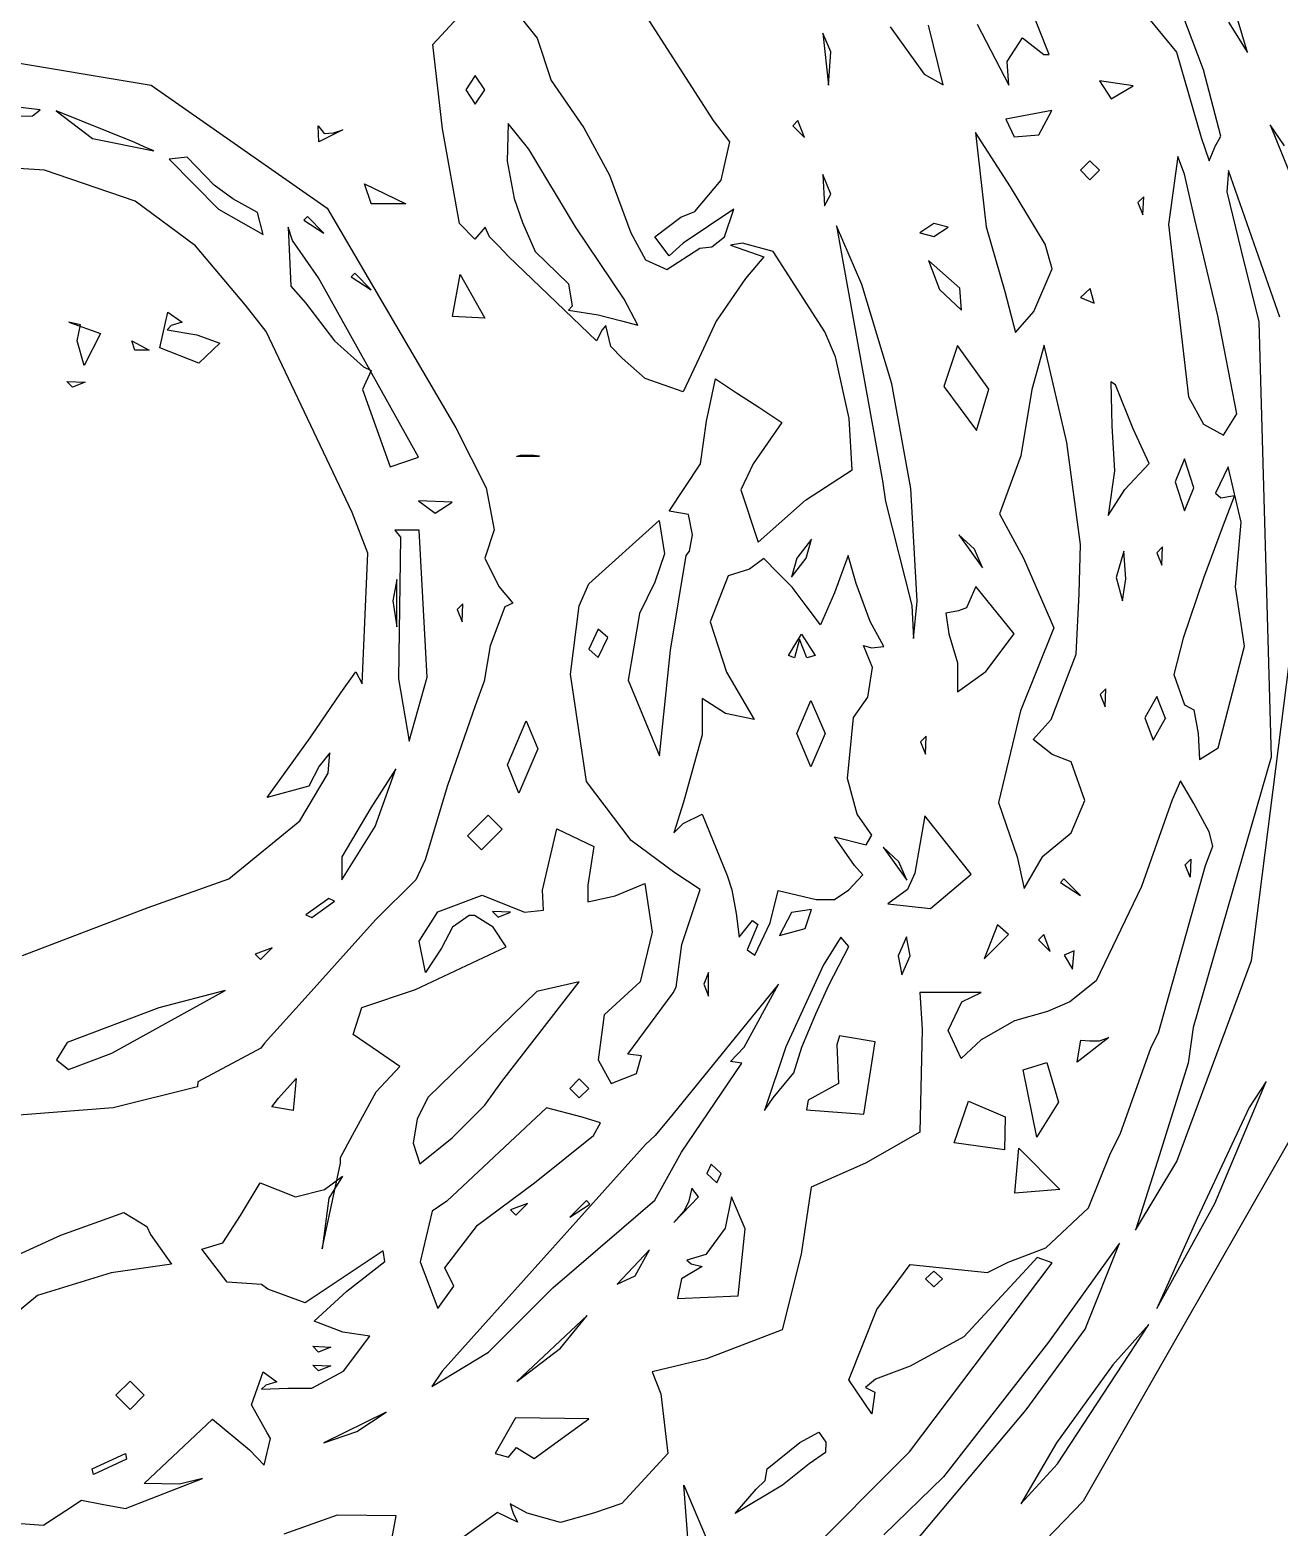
# Model space of a CAD drawing. Extents: x 0.2 to 67.3, y 0 to 43.3.
# Drawn here: x 25.35 to 29.69, y 16.26 to 21.46 of the extents above; entities that cross this region are included whole.
import ezdxf

# ---------------------------------------------------------------- set-up
doc = ezdxf.new("R2010")
doc.units = 0

msp = doc.modelspace()

# ---------------------------------------------------------------- linework, layer by layer
at = {"layer": 'Image'}
for p, q in [((28.888934, 21.371014), (28.784093, 21.633428)), ((29.154941, 21.593132), (29.330774, 21.378291)), ((29.424254, 21.317172), (29.325843, 21.579453)), ((26.751159, 21.40496), (26.838778, 21.499522)), ((29.576333, 21.377791), (29.537162, 21.508942)), ((27.061848, 21.49058), (27.112085, 21.427344)), ((27.724308, 21.141912), (27.500569, 21.48878)), ((28.131335, 21.379799), (28.103091, 21.444754)), ((28.103091, 21.444754), (28.123702, 21.264388)), ((28.337608, 21.466529), (28.455184, 21.301879)), ((28.521023, 21.265472), (28.469651, 21.472217)), ((28.639117, 21.475948), (28.748655, 21.26362)), ((29.510323, 21.482086), (29.576333, 21.377791)), ((26.784444, 21.112914), (26.751159, 21.40496)), ((27.112085, 21.427344), (27.161085, 21.280739)), ((28.742969, 21.346408), (28.796724, 21.428429)), ((28.796724, 21.428429), (28.869963, 21.371014)), ((25.110918, 21.374666), (25.773654, 21.264616)), ((28.123702, 21.264388), (28.131322, 21.379799)), ((28.131322, 21.379799), (28.131335, 21.379799)), ((28.742966, 21.345641), (28.742969, 21.346408)), ((28.748655, 21.26362), (28.742966, 21.345641)), ((28.869963, 21.371014), (28.888934, 21.371014)), ((29.330774, 21.378291), (29.41561, 21.083042)), ((26.897881, 21.297196), (26.865075, 21.247983)), ((26.930686, 21.247983), (26.897881, 21.297196)), ((28.455184, 21.301879), (28.521023, 21.265472)), ((29.483875, 21.087408), (29.424254, 21.317172)), ((25.773654, 21.264616), (26.384488, 20.837562)), ((26.865075, 21.247983), (26.897881, 21.198771)), ((26.897881, 21.198771), (26.930686, 21.247983)), ((26.930686, 21.247983), (26.930686, 21.247983)), ((27.161085, 21.280739), (27.274673, 21.115718)), ((29.179568, 21.261477), (29.062985, 21.279469)), ((29.062985, 21.279469), (29.103992, 21.216604)), ((29.103992, 21.216604), (29.179568, 21.261583)), ((29.179568, 21.261583), (29.179568, 21.261477)), ((25.38836, 21.178266), (25.019809, 21.222292)), ((24.994695, 21.152072), (25.361388, 21.157893)), ((25.361388, 21.157893), (25.38836, 21.178266)), ((25.716906, 21.064733), (25.443753, 21.175302)), ((25.443753, 21.175302), (25.570258, 21.079127)), ((27.011543, 21.131514), (27.00813, 21.001101)), ((27.083891, 21.042111), (27.011543, 21.131514)), ((27.781284, 21.067617), (27.724308, 21.141912)), ((28.017308, 21.141912), (27.998946, 21.123656)), ((28.03971, 21.083201), (28.0173, 21.142018)), ((28.0173, 21.142018), (28.017308, 21.141912)), ((28.897919, 21.176387), (28.738466, 21.146304)), ((28.738466, 21.146304), (28.76739, 21.084392)), ((28.853033, 21.0918), (28.897919, 21.176387)), ((28.897919, 21.176387), (28.897919, 21.176387)), ((26.35558, 21.067855), (26.353199, 21.123074)), ((26.353199, 21.123074), (26.373387, 21.096298)), ((26.43799, 21.108998), (26.355461, 21.067697)), ((26.373387, 21.096298), (26.405687, 21.098944)), ((26.405687, 21.098944), (26.43799, 21.108998)), ((26.84343, 20.784857), (26.784444, 21.112914)), ((27.274673, 21.115718), (27.363229, 20.952471)), ((27.998946, 21.123656), (28.03971, 21.083201)), ((28.754084, 20.911725), (28.633127, 21.100346)), ((28.633127, 21.100346), (28.670518, 20.77229)), ((28.76739, 21.084392), (28.853033, 21.0918)), ((29.41561, 21.083042), (29.443775, 21.002133)), ((29.466439, 21.056531), (29.483875, 21.087408)), ((29.70512, 21.054018), (29.65578, 21.126513)), ((29.65578, 21.126513), (29.740942, 20.914477)), ((25.570258, 21.079127), (25.782517, 21.036238)), ((25.749712, 21.05071), (25.716906, 21.064733)), ((25.782517, 21.036158), (25.749712, 21.05071)), ((25.782517, 21.036238), (25.782517, 21.036158)), ((26.355461, 21.067697), (26.35558, 21.067855)), ((27.245112, 20.77229), (27.083891, 21.042111)), ((27.751254, 20.935193), (27.781284, 21.067617)), ((29.443775, 21.002133), (29.46645, 21.056716)), ((29.46645, 21.056716), (29.466439, 21.056531)), ((25.403573, 20.96943), (24.889081, 21.002186)), ((25.898045, 21.014357), (25.836221, 21.007811)), ((25.836221, 21.007811), (26.007127, 20.834202)), ((25.991964, 20.91744), (25.898045, 21.014357)), ((27.00813, 21.001101), (27.033318, 20.870714)), ((29.030182, 21.001948), (28.997379, 20.969139)), ((29.062985, 20.969139), (29.030182, 21.001948)), ((29.335472, 21.016212), (29.302948, 20.780941)), ((29.35822, 20.955593), (29.335472, 21.016212)), ((25.717909, 20.861825), (25.403573, 20.96943)), ((27.363229, 20.952471), (27.437445, 20.752023)), ((27.659166, 20.826132), (27.751254, 20.935193)), ((28.131568, 20.886193), (28.104128, 20.954799)), ((28.104128, 20.954799), (28.109129, 20.846135)), ((28.997379, 20.969139), (29.030182, 20.936358)), ((29.030182, 20.936358), (29.062985, 20.969139)), ((29.062985, 20.969139), (29.062985, 20.969139)), ((29.394237, 20.798642), (29.35822, 20.955593)), ((29.51041, 20.967949), (29.504854, 20.894157)), ((29.688575, 20.4595), (29.51041, 20.967949)), ((26.056308, 20.870212), (25.991964, 20.91744)), ((26.536365, 20.853781), (26.513479, 20.922388)), ((26.513479, 20.922388), (26.657311, 20.852511)), ((28.109129, 20.846135), (28.131565, 20.886193)), ((28.131565, 20.886193), (28.131568, 20.886193)), ((28.874358, 20.71215), (28.754084, 20.911725)), ((29.216615, 20.876932), (29.196798, 20.857088)), ((29.214022, 20.814041), (29.216668, 20.876906)), ((29.216668, 20.876906), (29.216615, 20.876932)), ((29.504854, 20.894157), (29.554768, 20.689131)), ((25.927048, 20.706488), (25.717909, 20.861825)), ((26.007127, 20.834202), (26.161682, 20.746718)), ((26.142453, 20.822111), (26.056308, 20.870212)), ((26.142453, 20.822031), (26.142453, 20.822111)), ((26.161682, 20.746718), (26.142453, 20.822031)), ((26.384488, 20.837562), (26.830968, 20.075457)), ((26.536368, 20.852511), (26.536365, 20.853781)), ((26.657311, 20.852511), (26.536368, 20.852511)), ((27.033318, 20.870714), (27.061917, 20.787662)), ((27.611326, 20.806553), (27.659166, 20.826132)), ((27.794399, 20.83407), (27.619528, 20.71641)), ((27.762128, 20.738344), (27.794399, 20.83407)), ((29.196798, 20.857088), (29.214022, 20.814041)), ((26.263645, 20.724982), (26.248167, 20.771787)), ((26.248167, 20.771787), (26.257825, 20.566762)), ((26.315594, 20.808776), (26.303211, 20.79634)), ((26.303211, 20.79634), (26.373003, 20.751335)), ((26.373, 20.751388), (26.315594, 20.808776)), ((26.896513, 20.730247), (26.84343, 20.784857)), ((26.93257, 20.771258), (26.896513, 20.730247)), ((26.947043, 20.738449), (26.93257, 20.771258)), ((27.061917, 20.787662), (27.106134, 20.68765)), ((27.414731, 20.522206), (27.245112, 20.77229)), ((27.521114, 20.738344), (27.611326, 20.806553)), ((28.238367, 20.573006), (28.151441, 20.776364)), ((28.151441, 20.776364), (28.173904, 20.647115)), ((28.488906, 20.784222), (28.439699, 20.752446)), ((28.538113, 20.771258), (28.488906, 20.784222)), ((28.488906, 20.739481), (28.538113, 20.771258)), ((28.538113, 20.771258), (28.538113, 20.771258)), ((28.670518, 20.77229), (28.735399, 20.548135)), ((29.302948, 20.780941), (29.372454, 20.183751)), ((29.473356, 20.464553), (29.394237, 20.798642)), ((26.353601, 20.595866), (26.263645, 20.724982)), ((26.373003, 20.751335), (26.373, 20.751388)), ((26.979849, 20.705641), (26.947043, 20.738449)), ((27.437445, 20.752023), (27.488308, 20.65881)), ((27.570321, 20.672753), (27.521114, 20.738344)), ((27.619528, 20.71641), (27.570321, 20.672753)), ((27.718424, 20.703604), (27.762128, 20.738344)), ((28.439699, 20.752446), (28.488906, 20.739481)), ((26.100684, 20.501462), (25.927048, 20.706488)), ((27.011855, 20.671563), (26.979849, 20.705641)), ((27.318015, 20.377611), (27.011855, 20.671563)), ((27.106134, 20.68765), (27.221259, 20.574778)), ((27.562119, 20.624732), (27.676935, 20.698841)), ((27.676935, 20.698841), (27.718424, 20.703604)), ((27.824575, 20.715722), (27.783567, 20.709636)), ((27.783567, 20.709636), (27.898386, 20.669314)), ((27.931189, 20.687094), (27.824575, 20.715722)), ((27.898386, 20.669314), (27.835055, 20.593432)), ((28.110502, 20.408673), (27.931189, 20.687094)), ((28.898964, 20.626954), (28.874358, 20.71215)), ((29.554768, 20.689131), (29.61618, 20.443095)), ((27.488308, 20.65881), (27.562119, 20.624732)), ((28.173904, 20.647115), (28.310593, 19.892234)), ((28.578853, 20.559565), (28.470036, 20.655952)), ((28.470036, 20.655952), (28.508559, 20.555596)), ((28.835345, 20.47937), (28.898962, 20.626954)), ((28.898962, 20.626954), (28.898964, 20.626954)), ((26.257825, 20.566762), (26.308799, 20.509347)), ((26.701047, 19.973831), (26.353601, 20.595866)), ((26.479615, 20.611952), (26.467232, 20.599517)), ((26.467232, 20.599517), (26.537027, 20.554485)), ((26.537024, 20.554538), (26.479615, 20.611952)), ((26.819374, 20.462013), (26.845171, 20.606952)), ((26.845171, 20.606952), (26.930692, 20.456642)), ((27.221259, 20.574778), (27.234462, 20.497467)), ((27.835055, 20.593432), (27.733958, 20.445926)), ((28.342763, 20.228572), (28.238367, 20.573006)), ((26.308799, 20.509347), (26.409851, 20.377955)), ((26.537027, 20.554485), (26.537024, 20.554538)), ((27.414765, 20.522338), (27.414731, 20.522206)), ((27.461416, 20.431586), (27.414765, 20.522338)), ((28.508559, 20.555596), (28.58498, 20.483573)), ((28.58498, 20.483573), (28.578853, 20.559565)), ((28.578853, 20.559565), (28.578853, 20.559565)), ((28.735399, 20.548135), (28.771734, 20.406001)), ((29.030708, 20.558745), (28.997368, 20.528185)), ((28.997368, 20.528185), (29.04517, 20.507548)), ((29.045181, 20.507601), (29.030708, 20.558745)), ((25.803194, 20.353719), (25.831724, 20.47675)), ((25.831724, 20.47675), (25.880931, 20.441984)), ((26.172068, 20.40989), (26.100684, 20.501462)), ((26.819384, 20.461934), (26.819374, 20.462013)), ((26.930692, 20.456642), (26.819384, 20.461934)), ((27.234462, 20.497467), (27.221392, 20.484238)), ((27.221392, 20.484238), (27.324304, 20.467569)), ((27.324304, 20.467569), (27.404952, 20.446667)), ((28.771734, 20.406001), (28.835345, 20.47937)), ((29.04517, 20.507548), (29.045181, 20.507601)), ((29.539578, 20.123955), (29.473356, 20.464553)), ((25.528277, 20.432486), (25.487272, 20.442011)), ((25.487272, 20.442011), (25.597812, 20.402958)), ((25.516503, 20.377003), (25.528277, 20.432486)), ((25.843059, 20.430607), (25.828666, 20.416055)), ((25.828666, 20.416055), (25.932147, 20.398063)), ((25.880931, 20.441984), (25.843059, 20.430607)), ((26.47123, 19.781929), (26.172068, 20.40989)), ((27.337568, 20.415473), (27.318015, 20.377611)), ((27.350611, 20.430819), (27.337568, 20.415473)), ((27.367624, 20.357662), (27.350611, 20.430819)), ((27.404952, 20.446667), (27.461416, 20.431586)), ((27.733958, 20.445926), (27.674271, 20.31808)), ((28.147967, 20.321467), (28.110502, 20.408673)), ((29.61618, 20.443095), (29.659225, 18.934073)), ((25.541104, 20.291595), (25.516497, 20.377082)), ((25.516497, 20.377082), (25.516503, 20.377003)), ((25.597812, 20.402958), (25.541104, 20.291595)), ((25.716906, 20.345517), (25.706772, 20.377823)), ((25.706772, 20.377823), (25.766116, 20.345517)), ((25.803192, 20.353613), (25.803194, 20.353719)), ((25.938338, 20.300485), (25.803192, 20.353613)), ((25.932147, 20.398063), (26.012149, 20.369197)), ((26.012149, 20.369197), (25.938338, 20.300485)), ((26.409851, 20.377955), (26.509862, 20.287732)), ((27.407883, 20.31771), (27.367624, 20.357662)), ((28.570922, 20.361488), (28.523341, 20.219232)), ((28.679659, 20.210236), (28.570922, 20.361488)), ((28.871681, 20.362768), (28.828093, 20.209098)), ((28.949444, 20.02479), (28.871681, 20.362768)), ((25.716909, 20.345517), (25.716906, 20.345517)), ((25.766116, 20.345517), (25.716909, 20.345517)), ((27.487586, 20.246537), (27.407883, 20.31771)), ((27.674271, 20.31808), (27.619547, 20.200367)), ((28.194888, 20.107842), (28.147967, 20.321467)), ((26.536519, 20.274239), (26.506314, 20.208622)), ((26.509862, 20.287732), (26.536519, 20.274239)), ((25.481123, 20.236668), (25.544001, 20.234022)), ((25.481128, 20.236668), (25.481123, 20.236668)), ((25.500945, 20.216824), (25.481128, 20.236668)), ((25.544001, 20.234022), (25.500945, 20.216824)), ((26.506314, 20.208622), (26.60217, 19.939964)), ((27.619547, 20.200367), (27.487586, 20.246537)), ((27.699856, 20.098661), (27.73168, 20.246272)), ((27.73168, 20.246272), (27.804525, 20.197086)), ((27.804525, 20.197086), (27.881995, 20.147874)), ((28.409105, 19.865881), (28.342763, 20.228572)), ((28.523341, 20.219232), (28.63667, 20.066594)), ((28.63667, 20.066594), (28.679659, 20.21013)), ((28.679659, 20.21013), (28.679659, 20.210236)), ((28.828093, 20.209098), (28.790991, 19.97825)), ((29.118703, 20.224709), (29.102934, 20.235027)), ((29.102934, 20.235027), (29.106479, 20.082972)), ((29.180428, 20.072018), (29.118703, 20.224709)), ((27.881995, 20.147874), (27.961063, 20.094507)), ((29.372454, 20.183751), (29.423828, 20.088581)), ((27.678663, 19.95105), (27.699856, 20.098661)), ((27.961063, 20.094507), (27.861577, 19.95105)), ((28.205471, 19.930598), (28.194888, 20.107842)), ((29.493265, 20.050137), (29.539578, 20.123955)), ((29.539578, 20.123955), (29.539578, 20.123955)), ((26.830968, 20.075457), (26.935782, 19.86821)), ((29.106479, 20.082972), (29.114946, 19.927159)), ((29.235781, 19.951738), (29.180428, 20.072018)), ((29.423828, 20.088581), (29.493265, 20.050137)), ((28.997207, 19.671571), (28.949444, 20.02479)), ((26.60217, 19.939964), (26.701044, 19.973805)), ((26.701044, 19.973805), (26.701047, 19.973831)), ((27.053868, 19.97989), (27.042333, 19.976715)), ((27.042333, 19.976715), (27.042335, 19.977244)), ((27.042335, 19.977244), (27.120983, 19.977244)), ((27.10053, 19.97989), (27.053868, 19.97989)), ((27.120983, 19.977244), (27.10053, 19.97989)), ((27.570287, 19.787115), (27.678663, 19.95105)), ((27.861577, 19.95105), (27.818693, 19.860828)), ((28.790991, 19.97825), (28.716861, 19.777706)), ((29.151633, 19.861542), (29.235797, 19.951765)), ((29.235797, 19.951765), (29.235781, 19.951738)), ((29.35822, 19.968143), (29.325414, 19.888053)), ((29.391025, 19.867786), (29.35822, 19.968143)), ((29.509958, 19.940996), (29.465402, 19.849398)), ((29.554331, 19.748486), (29.509958, 19.940996)), ((28.043734, 19.824712), (28.205471, 19.930598)), ((28.310593, 19.892234), (28.320567, 19.820452)), ((29.114946, 19.927159), (29.093859, 19.771346)), ((29.325414, 19.888053), (29.35822, 19.787697)), ((26.935782, 19.86821), (26.963489, 19.722213)), ((27.818693, 19.860828), (27.87969, 19.679112)), ((28.431153, 19.474166), (28.409086, 19.865881)), ((28.409086, 19.865881), (28.409105, 19.865881)), ((29.093859, 19.771346), (29.151633, 19.861542)), ((29.35822, 19.787697), (29.391025, 19.867786)), ((29.391025, 19.867786), (29.391025, 19.867786)), ((29.465402, 19.849398), (29.484267, 19.833258)), ((29.484267, 19.833258), (29.532228, 19.840666)), ((29.532228, 19.840666), (29.488754, 19.729171)), ((26.524552, 19.640933), (26.47123, 19.781929)), ((26.817212, 19.818283), (26.701047, 19.822781)), ((26.701047, 19.822781), (26.758456, 19.779627)), ((26.758456, 19.779627), (26.817212, 19.818203)), ((26.817212, 19.818203), (26.817212, 19.818283)), ((27.637007, 19.775473), (27.570287, 19.787115)), ((27.87969, 19.679112), (28.043734, 19.824712)), ((28.320567, 19.820452), (28.412023, 19.459614)), ((27.291514, 19.534623), (27.536222, 19.754015)), ((27.536222, 19.754015), (27.553949, 19.639213)), ((27.651823, 19.704591), (27.637007, 19.775473)), ((28.716861, 19.777706), (28.799378, 19.623338)), ((29.534911, 19.523934), (29.554331, 19.748486)), ((26.703039, 19.721154), (26.618587, 19.721154)), ((26.618587, 19.721154), (26.638034, 19.696548)), ((26.638034, 19.696548), (26.631552, 19.2058)), ((26.731199, 19.211594), (26.703039, 19.721154)), ((26.963489, 19.722213), (26.930686, 19.623788)), ((27.640499, 19.648394), (27.651823, 19.704591)), ((28.064739, 19.689246), (28.013225, 19.623629)), ((28.046033, 19.623629), (28.064739, 19.689246)), ((28.629836, 19.654956), (28.575676, 19.704935)), ((28.575676, 19.704935), (28.657215, 19.590821)), ((29.488754, 19.729171), (29.423828, 19.55407)), ((26.505925, 19.18794), (26.524552, 19.640933)), ((27.553949, 19.639213), (27.521146, 19.540497)), ((27.575248, 19.304568), (27.629545, 19.633048)), ((27.629545, 19.633048), (27.640499, 19.648394)), ((28.191276, 19.633022), (28.144445, 19.503746)), ((28.219484, 19.536237), (28.191276, 19.633022)), ((28.657215, 19.590821), (28.629836, 19.654956)), ((28.629836, 19.654956), (28.629836, 19.654956)), ((28.993053, 19.501709), (28.997207, 19.671571)), ((29.147641, 19.648315), (29.121016, 19.556584)), ((29.155173, 19.552641), (29.147633, 19.648315)), ((29.147633, 19.648315), (29.147641, 19.648315)), ((29.282216, 19.662629), (29.262398, 19.642785)), ((29.262398, 19.642785), (29.279623, 19.599737)), ((29.279623, 19.599737), (29.282268, 19.662602)), ((29.282268, 19.662602), (29.282216, 19.662629)), ((26.930686, 19.623788), (26.979894, 19.525389)), ((27.849205, 19.58545), (27.775394, 19.56296)), ((27.898412, 19.622068), (27.849205, 19.58545)), ((27.947619, 19.572856), (27.898412, 19.622068)), ((28.013225, 19.623629), (27.994519, 19.558012)), ((27.994519, 19.558012), (28.046033, 19.623629)), ((28.046033, 19.623629), (28.046033, 19.623629)), ((28.799378, 19.623338), (28.905074, 19.382356)), ((26.626173, 19.54944), (26.612017, 19.476098)), ((26.625723, 19.385425), (26.626252, 19.54944)), ((26.626252, 19.54944), (26.626173, 19.54944)), ((26.979894, 19.525389), (27.028595, 19.467975)), ((27.258711, 19.458794), (27.291514, 19.534623)), ((27.521146, 19.540497), (27.467671, 19.432124)), ((27.775394, 19.56296), (27.71282, 19.402755)), ((27.996826, 19.52367), (27.947619, 19.572856)), ((28.046031, 19.458053), (27.996826, 19.52367)), ((28.267257, 19.404131), (28.219484, 19.536237)), ((28.634175, 19.525522), (28.601409, 19.451703)), ((28.767737, 19.361374), (28.634175, 19.525522)), ((29.121016, 19.556584), (29.143638, 19.476018)), ((29.143638, 19.476018), (29.155173, 19.552641)), ((29.423828, 19.55407), (29.354, 19.34579)), ((29.566349, 19.318882), (29.534911, 19.523934)), ((29.590928, 18.228774), (29.758999, 19.557351)), ((26.612017, 19.476098), (26.625723, 19.385425)), ((28.144445, 19.503746), (28.095238, 19.392436)), ((28.417897, 19.344785), (28.431153, 19.474166)), ((28.982099, 19.290651), (28.993053, 19.501709)), ((26.854677, 19.465752), (26.83486, 19.445909)), ((26.83486, 19.445909), (26.852084, 19.402861)), ((26.852084, 19.402861), (26.85473, 19.465726)), ((26.85473, 19.465726), (26.854677, 19.465752)), ((26.999893, 19.45501), (26.949035, 19.320285)), ((27.028595, 19.467975), (26.999893, 19.45501)), ((27.227691, 19.22096), (27.258711, 19.458794)), ((27.467671, 19.432124), (27.428793, 19.200376)), ((28.095238, 19.392436), (28.046031, 19.458053)), ((28.412023, 19.459614), (28.417897, 19.344785)), ((28.574115, 19.441649), (28.530284, 19.433447)), ((28.530284, 19.433447), (28.541185, 19.361374)), ((28.601409, 19.451703), (28.574115, 19.441649)), ((27.324333, 19.377593), (27.291527, 19.308114)), ((27.357139, 19.348674), (27.324333, 19.377593)), ((27.71282, 19.402755), (27.769076, 19.228395)), ((28.315548, 19.317559), (28.267257, 19.404131)), ((28.905074, 19.382356), (28.789324, 19.093907)), ((26.949035, 19.320285), (26.929112, 19.19728)), ((27.324333, 19.279195), (27.357139, 19.348674)), ((27.357139, 19.348674), (27.357139, 19.348674)), ((27.984232, 19.285995), (28.029635, 19.359787)), ((28.022065, 19.343383), (28.005052, 19.277793)), ((28.048153, 19.277793), (28.022065, 19.343383)), ((28.029635, 19.359787), (28.076535, 19.285995)), ((28.275662, 19.244984), (28.245164, 19.320734)), ((28.245164, 19.320734), (28.272458, 19.312268)), ((28.272458, 19.312268), (28.315548, 19.317559)), ((28.541185, 19.361374), (28.570919, 19.260727)), ((28.669333, 19.230168), (28.767747, 19.361268)), ((28.767747, 19.361268), (28.767737, 19.361374)), ((29.354, 19.34579), (29.321194, 19.219981)), ((29.475147, 18.966246), (29.566349, 19.318882)), ((27.291527, 19.308114), (27.324333, 19.279195)), ((27.536976, 18.938809), (27.575248, 19.304568)), ((28.005052, 19.277793), (27.98423, 19.285995)), ((27.98423, 19.285995), (27.984232, 19.285995)), ((28.076535, 19.285995), (28.048153, 19.277793)), ((28.8954, 19.064565), (28.982099, 19.290651)), ((26.431579, 19.156296), (26.483171, 19.230115)), ((26.483171, 19.230115), (26.505925, 19.18794)), ((26.66886, 18.988762), (26.731212, 19.211329)), ((26.731212, 19.211329), (26.731199, 19.211594)), ((27.283813, 18.849049), (27.227691, 19.22096)), ((27.769076, 19.228395), (27.865413, 19.064062)), ((28.259258, 19.142035), (28.275662, 19.244984)), ((28.570919, 19.260727), (28.570919, 19.16008)), ((28.570919, 19.16008), (28.669333, 19.230168)), ((29.321194, 19.219981), (29.358722, 19.115709)), ((26.631552, 19.2058), (26.66886, 18.988762)), ((26.929112, 19.19728), (26.897876, 19.111132)), ((27.428793, 19.200376), (27.536976, 18.938809)), ((29.08539, 19.170822), (29.065572, 19.150978)), ((29.082797, 19.10793), (29.085443, 19.170822)), ((29.085443, 19.170822), (29.08539, 19.170822)), ((26.324793, 19.000483), (26.431579, 19.156296)), ((26.897876, 19.111132), (26.801657, 18.835621)), ((27.685179, 19.137564), (27.684933, 19.010775)), ((27.76548, 19.084964), (27.685179, 19.137564)), ((28.013233, 19.015353), (28.06244, 19.130155)), ((28.06244, 19.130155), (28.111647, 19.015353)), ((28.209689, 19.071735), (28.259258, 19.142035)), ((29.065572, 19.150978), (29.082797, 19.10793)), ((29.262082, 19.144439), (29.220454, 19.070465)), ((29.292611, 19.067819), (29.262082, 19.144439)), ((29.358722, 19.115709), (29.390597, 19.097717)), ((27.009167, 18.906503), (27.074866, 19.059803)), ((27.074866, 19.059803), (27.115138, 18.96233)), ((27.865413, 19.064062), (27.76548, 19.084964)), ((28.188998, 18.859513), (28.209689, 19.071735)), ((28.789324, 19.093907), (28.712788, 18.776725)), ((28.833348, 18.995139), (28.8954, 19.064565)), ((29.220454, 19.070465), (29.249585, 18.992307)), ((29.249585, 18.992307), (29.292611, 19.068984)), ((29.292611, 19.068984), (29.292611, 19.067819)), ((29.390597, 19.097717), (29.406207, 19.015723)), ((27.684933, 19.010775), (27.619809, 18.777387)), ((28.06244, 18.900524), (28.013233, 19.015353)), ((28.013233, 19.015353), (28.013233, 19.015353)), ((28.111647, 19.015353), (28.06244, 18.900524)), ((28.462098, 19.00678), (28.442281, 18.986936)), ((28.459505, 18.943889), (28.462151, 19.006754)), ((28.462151, 19.006754), (28.462098, 19.00678)), ((29.406207, 19.015723), (29.409858, 18.9255)), ((26.176169, 18.793288), (26.324793, 19.000483)), ((27.115138, 18.96233), (27.049442, 18.809031)), ((28.442281, 18.986936), (28.459505, 18.943889)), ((28.898959, 18.942857), (28.833348, 18.995139)), ((29.409858, 18.9255), (29.475142, 18.966511)), ((29.475142, 18.966511), (29.475147, 18.966246)), ((26.356422, 18.902349), (26.320121, 18.833399)), ((26.393725, 18.948387), (26.356422, 18.902349)), ((26.387375, 18.878008), (26.393725, 18.948387)), ((27.049442, 18.809031), (27.009167, 18.906503)), ((27.009167, 18.906503), (27.009167, 18.906503)), ((28.964565, 18.917722), (28.898959, 18.942857)), ((29.012095, 18.78371), (28.964565, 18.917722)), ((29.659225, 18.934073), (29.387795, 17.996523)), ((26.289223, 18.712828), (26.387375, 18.878008)), ((26.622368, 18.893327), (26.535077, 18.757675)), ((26.551055, 18.692879), (26.622368, 18.893327)), ((27.439046, 18.644301), (27.283813, 18.849049)), ((28.222164, 18.736509), (28.188998, 18.859513)), ((29.343932, 18.851893), (29.315318, 18.785536)), ((29.391068, 18.772598), (29.343932, 18.851893)), ((26.320121, 18.833399), (26.176169, 18.793288)), ((26.801657, 18.835621), (26.723473, 18.577336)), ((26.535077, 18.757675), (26.434799, 18.58813)), ((27.619809, 18.777387), (27.587125, 18.67076)), ((28.712788, 18.776725), (28.777471, 18.588104)), ((28.965063, 18.670733), (29.012095, 18.78371)), ((29.315318, 18.785536), (29.209045, 18.484811)), ((29.444288, 18.675205), (29.391068, 18.772598)), ((26.042663, 18.512116), (26.289223, 18.712828)), ((26.434799, 18.508465), (26.551084, 18.692879)), ((26.551084, 18.692879), (26.551055, 18.692879)), ((26.870671, 18.6606), (26.942238, 18.732169)), ((26.942238, 18.732169), (26.990691, 18.683724)), ((27.587125, 18.67076), (27.619449, 18.703568)), ((27.619449, 18.703568), (27.684433, 18.736376)), ((27.684433, 18.736376), (27.771637, 18.523228)), ((28.273072, 18.66269), (28.222164, 18.736509)), ((28.457905, 18.729841), (28.422366, 18.531589)), ((28.618305, 18.527832), (28.457905, 18.729841)), ((26.919122, 18.612155), (26.870671, 18.6606)), ((26.870671, 18.6606), (26.870671, 18.6606)), ((26.990691, 18.683724), (26.919122, 18.612155)), ((27.130976, 18.472614), (27.180572, 18.684968)), ((27.180572, 18.684968), (27.309223, 18.62412)), ((27.590514, 18.532065), (27.439046, 18.644301)), ((28.213499, 18.558206), (28.14445, 18.657187)), ((28.14445, 18.657187), (28.253943, 18.629882)), ((28.253943, 18.629882), (28.273072, 18.66269)), ((28.866095, 18.588818), (28.965063, 18.670733)), ((29.45601, 18.625225), (29.444288, 18.675205)), ((26.434799, 18.58813), (26.434799, 18.508465)), ((27.309223, 18.62412), (27.288654, 18.489415)), ((28.367404, 18.571091), (28.313244, 18.621098)), ((28.313244, 18.621098), (28.39478, 18.506983)), ((28.777471, 18.588104), (28.802051, 18.478309)), ((28.802051, 18.478309), (28.866101, 18.588104)), ((28.866101, 18.588104), (28.866095, 18.588818)), ((29.431509, 18.558206), (29.45601, 18.625225)), ((26.723473, 18.577336), (26.691482, 18.508385)), ((28.242865, 18.525213), (28.213499, 18.558206)), ((28.39478, 18.506983), (28.367404, 18.571091)), ((28.367404, 18.571091), (28.367404, 18.571091)), ((29.267642, 17.977103), (29.431509, 18.558206)), ((29.377989, 18.517434), (29.360765, 18.560482)), ((29.360765, 18.560482), (29.360818, 18.560455)), ((29.360818, 18.560455), (29.380635, 18.580299)), ((29.380635, 18.580299), (29.377989, 18.517434)), ((25.762605, 18.41213), (26.042663, 18.512116)), ((26.691482, 18.508385), (26.551515, 18.36895)), ((27.288654, 18.489415), (27.28786, 18.432476)), ((27.383512, 18.452585), (27.485511, 18.495411)), ((27.485511, 18.495411), (27.51175, 18.326802)), ((27.677747, 18.474651), (27.590514, 18.532065)), ((27.771637, 18.523228), (27.788068, 18.473936)), ((28.193658, 18.474069), (28.242865, 18.525213)), ((28.422366, 18.531589), (28.397495, 18.474175)), ((28.477293, 18.409352), (28.618305, 18.527832)), ((28.939962, 18.511163), (28.927579, 18.498728)), ((28.927579, 18.498728), (28.997376, 18.453696)), ((28.997373, 18.453749), (28.939962, 18.511163)), ((29.209045, 18.484811), (29.05169, 18.158554)), ((26.389404, 18.443906), (26.310125, 18.386492)), ((26.330709, 18.377231), (26.409986, 18.434646)), ((26.409989, 18.434646), (26.389404, 18.443906)), ((26.409986, 18.434646), (26.409989, 18.434646)), ((26.768426, 18.397498), (26.922225, 18.455178)), ((26.922225, 18.455178), (27.068709, 18.396519)), ((27.134045, 18.402605), (27.130976, 18.472614)), ((27.28786, 18.432476), (27.383512, 18.452585)), ((27.613999, 18.284151), (27.677747, 18.474651)), ((27.788068, 18.473936), (27.802805, 18.391916)), ((27.921044, 18.35924), (27.948055, 18.471813)), ((27.948055, 18.471813), (28.080998, 18.440123)), ((28.080998, 18.440123), (28.14445, 18.440123)), ((28.14445, 18.440123), (28.193658, 18.474069)), ((28.397495, 18.474175), (28.329405, 18.424962)), ((28.997376, 18.453696), (28.997373, 18.453749)), ((25.326977, 18.245548), (25.762605, 18.41213)), ((26.310125, 18.386492), (26.330709, 18.377231)), ((26.703047, 18.295608), (26.768426, 18.397498)), ((26.876114, 18.38456), (26.818694, 18.34355)), ((26.895243, 18.38456), (26.876114, 18.38456)), ((26.960373, 18.34355), (26.895243, 18.38456)), ((27.020211, 18.395593), (26.957333, 18.398239)), ((26.957333, 18.398239), (26.97715, 18.378396)), ((26.97715, 18.378396), (27.020206, 18.395593)), ((27.020206, 18.395593), (27.020211, 18.395593)), ((27.068709, 18.396519), (27.134045, 18.402605)), ((27.802805, 18.391916), (27.813256, 18.309921)), ((27.994741, 18.39472), (27.95325, 18.315154)), ((28.064554, 18.405039), (27.994741, 18.39472)), ((28.042038, 18.339687), (28.064554, 18.405039)), ((28.329405, 18.424962), (28.477283, 18.409352)), ((28.477283, 18.409352), (28.477293, 18.409352)), ((26.551515, 18.36895), (26.307349, 18.098334)), ((26.818694, 18.34355), (26.780419, 18.270763)), ((27.005198, 18.275843), (26.960373, 18.34355)), ((27.813256, 18.309921), (27.859283, 18.36731)), ((27.878095, 18.353551), (27.840894, 18.265921)), ((27.859283, 18.36731), (27.878095, 18.353551)), ((27.867115, 18.246871), (27.920931, 18.359081)), ((27.920931, 18.359081), (27.921044, 18.35924)), ((27.95325, 18.315154), (28.042041, 18.339766)), ((28.042041, 18.339766), (28.042038, 18.339687)), ((28.709219, 18.351884), (28.663573, 18.234066)), ((28.747935, 18.319076), (28.709219, 18.351884)), ((26.690789, 18.127677), (27.005198, 18.275843)), ((26.725616, 18.186361), (26.703047, 18.295608)), ((27.51175, 18.326802), (27.470015, 18.154585)), ((27.594949, 18.135535), (27.613999, 18.284151)), ((28.166551, 18.309948), (28.105623, 18.213693)), ((28.124167, 18.14334), (28.193298, 18.27714)), ((28.193298, 18.27714), (28.166551, 18.309948)), ((28.394323, 18.310054), (28.364589, 18.244437)), ((28.40689, 18.244437), (28.394323, 18.310054)), ((28.663573, 18.234066), (28.747935, 18.319076)), ((28.747935, 18.319076), (28.747935, 18.319076)), ((28.870223, 18.318785), (28.851861, 18.300529)), ((28.851861, 18.300529), (28.892622, 18.260074)), ((28.892622, 18.260074), (28.870212, 18.318891)), ((28.870212, 18.318891), (28.870223, 18.318785)), ((26.193441, 18.272483), (26.134619, 18.249993)), ((26.134619, 18.249993), (26.152981, 18.231737)), ((26.152981, 18.231737), (26.193438, 18.272483)), ((26.193438, 18.272483), (26.193441, 18.272483)), ((26.780419, 18.270763), (26.725616, 18.186361)), ((27.840894, 18.265921), (27.867115, 18.246871)), ((28.364589, 18.244437), (28.377156, 18.178821)), ((28.377156, 18.178821), (28.40689, 18.244437)), ((28.40689, 18.244437), (28.40689, 18.244437)), ((28.976027, 18.2619), (28.94061, 18.246818)), ((28.94061, 18.246818), (28.969944, 18.198664)), ((28.969944, 18.198664), (28.976029, 18.262005)), ((28.976029, 18.262005), (28.976027, 18.2619)), ((29.331465, 17.531677), (29.590928, 18.228774)), ((27.706912, 18.187023), (27.690376, 18.146012)), ((27.706912, 18.105028), (27.706912, 18.187023)), ((27.706912, 18.187023), (27.706912, 18.187023)), ((28.105623, 18.213693), (27.974871, 17.928684)), ((25.637557, 17.906935), (26.030209, 18.124422)), ((26.030209, 18.124422), (25.800578, 18.064812)), ((26.504787, 18.06587), (26.690789, 18.127677)), ((27.11154, 18.121274), (26.733853, 17.754906)), ((26.989895, 17.808404), (27.258727, 18.154347)), ((27.258727, 18.154347), (27.11154, 18.121274)), ((27.470015, 18.154585), (27.344783, 18.040576)), ((27.58381, 18.116485), (27.594949, 18.135535)), ((27.950268, 18.146621), (27.583918, 17.696248)), ((27.690376, 18.146012), (27.706912, 18.105028)), ((27.831092, 17.928208), (27.950268, 18.146621)), ((28.078842, 18.044016), (28.124167, 18.14334)), ((29.05169, 18.158554), (28.960999, 18.084735)), ((26.307349, 18.098334), (26.167091, 17.941701)), ((27.427499, 17.903654), (27.58381, 18.116485)), ((28.652963, 18.117543), (28.44004, 18.117543)), ((28.44004, 18.117543), (28.448242, 17.989961)), ((28.538147, 17.98631), (28.585418, 18.084735)), ((28.585418, 18.084735), (28.652963, 18.117543)), ((28.960999, 18.084735), (28.882595, 18.051927)), ((25.800578, 18.064812), (25.481655, 17.943712)), ((26.474056, 17.97189), (26.504787, 18.06587)), ((27.344783, 18.040576), (27.324383, 17.88426)), ((28.030793, 17.92789), (28.078842, 18.044016)), ((28.768054, 18.019118), (28.652963, 17.953502)), ((28.882595, 18.051927), (28.768054, 18.019118)), ((26.561765, 17.911221), (26.474056, 17.97189)), ((28.160855, 17.966916), (28.152652, 17.936119)), ((28.284629, 17.946014), (28.160855, 17.966916)), ((28.448242, 17.989961), (28.440093, 17.632801)), ((28.583165, 17.888299), (28.538147, 17.98631)), ((29.242375, 17.92789), (29.267642, 17.977103)), ((29.387795, 17.996523), (29.370967, 17.87291)), ((25.481655, 17.943712), (25.445198, 17.88426)), ((26.154021, 17.924768), (25.935827, 17.807373)), ((26.167091, 17.941701), (26.154021, 17.924768)), ((27.783599, 17.878757), (27.831092, 17.928208)), ((27.974871, 17.928684), (27.900873, 17.708524)), ((28.002684, 17.839361), (28.030793, 17.92789)), ((28.152652, 17.936119), (28.158367, 17.802293)), ((28.246291, 17.696036), (28.284629, 17.946014)), ((28.652963, 17.953502), (28.583165, 17.888299)), ((28.98606, 17.877011), (28.999051, 17.95239)), ((29.095304, 17.961915), (28.986073, 17.875847)), ((28.999051, 17.95239), (29.030195, 17.949745)), ((29.030195, 17.949745), (29.062998, 17.949745)), ((29.062998, 17.949745), (29.095304, 17.961915)), ((29.135536, 17.626609), (29.242375, 17.92789)), ((25.445198, 17.88426), (25.486287, 17.850711)), ((25.486287, 17.850711), (25.637557, 17.906935)), ((25.637557, 17.906935), (25.637557, 17.906935)), ((26.553566, 17.772765), (26.635758, 17.861453)), ((26.635758, 17.861453), (26.561765, 17.911221)), ((27.324383, 17.88426), (27.368783, 17.80179)), ((27.474883, 17.897304), (27.427499, 17.903654)), ((27.457236, 17.8369), (27.474883, 17.897304)), ((27.613467, 17.563321), (27.822858, 17.871878)), ((27.822858, 17.871878), (27.783599, 17.878757)), ((28.798603, 17.849282), (28.8801, 17.874418)), ((28.8801, 17.874418), (28.920621, 17.737364)), ((28.986073, 17.875847), (28.98606, 17.877011)), ((29.370967, 17.87291), (29.264354, 17.532497)), ((26.215251, 17.751334), (26.276531, 17.819252)), ((26.276531, 17.819252), (26.266397, 17.70871)), ((26.930679, 17.726384), (26.989895, 17.808404)), ((27.258727, 17.817876), (27.225921, 17.785068)), ((27.29153, 17.785068), (27.258727, 17.817876)), ((27.368783, 17.80179), (27.457236, 17.8369)), ((27.96891, 17.7988), (28.002684, 17.839361)), ((28.845656, 17.61637), (28.798603, 17.849282)), ((29.463246, 17.385601), (29.64112, 17.809198)), ((29.64112, 17.809198), (29.582202, 17.718182)), ((29.64112, 17.809198), (29.64112, 17.809198)), ((25.93424, 17.790704), (25.641942, 17.717335)), ((25.935827, 17.807373), (25.93424, 17.790704)), ((26.471373, 17.622905), (26.553566, 17.772765)), ((27.225921, 17.785068), (27.258727, 17.75226)), ((27.258727, 17.75226), (27.29153, 17.785068)), ((27.29153, 17.785068), (27.29153, 17.785068)), ((27.93122, 17.75226), (27.96891, 17.7988)), ((28.158367, 17.802293), (28.052831, 17.744084)), ((25.641942, 17.717335), (24.84769, 17.655475)), ((26.192576, 17.720827), (26.215251, 17.751334)), ((26.192586, 17.72088), (26.192576, 17.720827)), ((26.266397, 17.70871), (26.192586, 17.72088)), ((26.733853, 17.754906), (26.696695, 17.679738)), ((27.145459, 17.717652), (26.799461, 17.394253)), ((26.817964, 17.613142), (26.930663, 17.726384)), ((26.930663, 17.726384), (26.930679, 17.726384)), ((27.268863, 17.684765), (27.145459, 17.717652)), ((27.900873, 17.708524), (27.93122, 17.75226)), ((27.93122, 17.75226), (27.93122, 17.75226)), ((28.052831, 17.744084), (28.047116, 17.710535)), ((28.047116, 17.710535), (28.246294, 17.695983)), ((28.559713, 17.596526), (28.609001, 17.741045)), ((28.609001, 17.741045), (28.736061, 17.686352)), ((28.920621, 17.737364), (28.845656, 17.616476)), ((29.780146, 17.705683), (29.006681, 16.353251)), ((29.582202, 17.718182), (29.40163, 17.333637)), ((26.696695, 17.679738), (26.682407, 17.595283)), ((27.332331, 17.665715), (27.268863, 17.684765)), ((27.308043, 17.621715), (27.332331, 17.665715)), ((27.583918, 17.696248), (27.521977, 17.621768)), ((28.246294, 17.695983), (28.246291, 17.696036)), ((28.736061, 17.686352), (28.733203, 17.57155)), ((26.430365, 17.545171), (26.471373, 17.622905)), ((26.705267, 17.52321), (26.817964, 17.613142)), ((27.103393, 17.457858), (27.308043, 17.621715)), ((27.521977, 17.621768), (27.488359, 17.590414)), ((28.440093, 17.632801), (28.251588, 17.525142)), ((28.845656, 17.616476), (28.845656, 17.61637)), ((29.102072, 17.559855), (29.135536, 17.626609)), ((26.682407, 17.595283), (26.705267, 17.52321)), ((27.488359, 17.590414), (26.78306, 16.804312)), ((27.521164, 17.397692), (27.613467, 17.563321)), ((28.559716, 17.59642), (28.559713, 17.596526)), ((28.733203, 17.57155), (28.559716, 17.59642)), ((28.769959, 17.421875), (28.783294, 17.577847)), ((28.783294, 17.577847), (28.925576, 17.434549)), ((29.025335, 17.371234), (29.102072, 17.559855)), ((26.366396, 17.22828), (26.430365, 17.526121)), ((26.430365, 17.526121), (26.430365, 17.545171)), ((27.716056, 17.522628), (27.701583, 17.48982)), ((27.750796, 17.48982), (27.716056, 17.522628)), ((28.251588, 17.525142), (28.063306, 17.442456)), ((29.264354, 17.532497), (29.188368, 17.293843)), ((29.188368, 17.293843), (29.331452, 17.531677)), ((29.331452, 17.531677), (29.331465, 17.531677)), ((26.083819, 17.344167), (26.152121, 17.457911)), ((26.152121, 17.457911), (26.274001, 17.40936)), ((26.375339, 17.433967), (26.437477, 17.480163)), ((26.437477, 17.480163), (26.389362, 17.404016)), ((26.905583, 17.310248), (27.103393, 17.457858)), ((27.701583, 17.48982), (27.736323, 17.457012)), ((27.736323, 17.457012), (27.750796, 17.48982)), ((27.750796, 17.48982), (27.750796, 17.48982)), ((26.274001, 17.40936), (26.375339, 17.433967)), ((26.389362, 17.404016), (26.366396, 17.22828)), ((26.799461, 17.394253), (26.748373, 17.359328)), ((27.283333, 17.395708), (27.225924, 17.338293)), ((27.295716, 17.383272), (27.283333, 17.395708)), ((27.405047, 17.297812), (27.521164, 17.397692)), ((27.586749, 17.32009), (27.672109, 17.408487)), ((27.648955, 17.439364), (27.637367, 17.389993)), ((27.672133, 17.408487), (27.648955, 17.439364)), ((27.672109, 17.408487), (27.672133, 17.408487)), ((27.787105, 17.408672), (27.764509, 17.300246)), ((27.834563, 17.298288), (27.787105, 17.408672)), ((28.063306, 17.442456), (28.028632, 17.21005)), ((28.925576, 17.434549), (28.769951, 17.421849)), ((28.769951, 17.421849), (28.769959, 17.421875)), ((25.459967, 17.276275), (25.678634, 17.354406)), ((25.678634, 17.354406), (25.758882, 17.305459)), ((26.021798, 17.249314), (26.083819, 17.344167)), ((26.748373, 17.359328), (26.706897, 17.183989)), ((27.079168, 17.385918), (27.020346, 17.363429)), ((27.020346, 17.363429), (27.038708, 17.344908)), ((27.038708, 17.344908), (27.079165, 17.38568)), ((27.079165, 17.38568), (27.079168, 17.385918)), ((27.225924, 17.338293), (27.295718, 17.383299)), ((27.295718, 17.383299), (27.295716, 17.383272)), ((27.621492, 17.35946), (27.586749, 17.32009)), ((27.637367, 17.389993), (27.621492, 17.35946)), ((28.877303, 17.231799), (29.025335, 17.371234)), ((29.262509, 17.021244), (29.463246, 17.385601)), ((25.758882, 17.305459), (25.771556, 17.277863)), ((26.792019, 17.162637), (26.905583, 17.310248)), ((27.167224, 17.092813), (27.405047, 17.297812)), ((27.764509, 17.300246), (27.698202, 17.208595)), ((27.810221, 17.065482), (27.834563, 17.298288)), ((29.40163, 17.333637), (29.262509, 17.021244)), ((25.28495, 17.196212), (25.459967, 17.276275)), ((25.771556, 17.277863), (25.844469, 17.175416)), ((25.948825, 17.227542), (26.021798, 17.249314)), ((29.13229, 17.247779), (28.886802, 16.905039)), ((29.013725, 16.950256), (29.13229, 17.247779)), ((26.036721, 17.112922), (25.948825, 17.227542)), ((26.578011, 17.22193), (26.307349, 17.041749)), ((26.583673, 17.184332), (26.578011, 17.22193)), ((27.502728, 17.224708), (27.389944, 17.105778)), ((27.45273, 17.134379), (27.502728, 17.224708)), ((27.502728, 17.224708), (27.502728, 17.224708)), ((27.698202, 17.208595), (27.631985, 17.189016)), ((27.631985, 17.189016), (27.647331, 17.176051)), ((28.028632, 17.21005), (27.962642, 16.947319)), ((28.746366, 17.182295), (28.877303, 17.231799)), ((28.847024, 17.199017), (28.809541, 17.158006)), ((28.898964, 17.179438), (28.847024, 17.199017)), ((25.635187, 17.145571), (25.378978, 17.066514)), ((25.844469, 17.175416), (25.635187, 17.145571)), ((26.452431, 17.081621), (26.583673, 17.184332)), ((26.706897, 17.183989), (26.767563, 17.022011)), ((26.823401, 17.099057), (26.792019, 17.162637)), ((27.389944, 17.105778), (27.45273, 17.134379)), ((27.685203, 17.167055), (27.613461, 17.124113)), ((27.647331, 17.176051), (27.685203, 17.167055)), ((28.290892, 17.018571), (28.406276, 17.174225)), ((28.40434, 16.524859), (28.898964, 17.179438)), ((28.406276, 17.174225), (28.6749, 17.146259)), ((28.4889, 17.151683), (28.459474, 17.124352)), ((28.518325, 17.124352), (28.4889, 17.151683)), ((28.809541, 17.158006), (28.592987, 16.923401)), ((28.6749, 17.146259), (28.746366, 17.182295)), ((26.156302, 17.105249), (26.036721, 17.112922)), ((26.1785, 17.088844), (26.156302, 17.105249)), ((26.307349, 17.041749), (26.1785, 17.088844)), ((26.338913, 16.977472), (26.452431, 17.081621)), ((26.767563, 17.022011), (26.823401, 17.098925)), ((26.823401, 17.098925), (26.823401, 17.099057)), ((26.94426, 16.870034), (27.167224, 17.092813)), ((27.613461, 17.124113), (27.599386, 17.056221)), ((28.459474, 17.124352), (28.4889, 17.09702)), ((28.4889, 17.09702), (28.518325, 17.124352)), ((28.518325, 17.124352), (28.518325, 17.124352)), ((25.378978, 17.066514), (25.257391, 16.966581)), ((27.599386, 17.056221), (27.810227, 17.065746)), ((27.810227, 17.065746), (27.810221, 17.065482)), ((27.286434, 16.997643), (27.042393, 16.768964)), ((27.193116, 16.883793), (27.286434, 16.997643)), ((28.19393, 16.774467), (28.290892, 17.018571)), ((26.438567, 16.940017), (26.338913, 16.977472)), ((26.531634, 16.925517), (26.438567, 16.940017)), ((27.962642, 16.947319), (27.700557, 16.846539)), ((28.809133, 16.670539), (29.013725, 16.950256)), ((28.918065, 16.483188), (29.234543, 16.96576)), ((29.234543, 16.96576), (29.109967, 16.826352)), ((26.334054, 16.890592), (26.396929, 16.887947)), ((26.353871, 16.870749), (26.334054, 16.890592)), ((26.334054, 16.890592), (26.334054, 16.890592)), ((26.396929, 16.887947), (26.353871, 16.870749)), ((26.440948, 16.80418), (26.531634, 16.925517)), ((27.042393, 16.768964), (27.193116, 16.883793)), ((27.193116, 16.883793), (27.193116, 16.883793)), ((28.592987, 16.923401), (28.406806, 16.821669)), ((28.886802, 16.905039), (28.52228, 16.43805)), ((26.334054, 16.824976), (26.396929, 16.82233)), ((26.353871, 16.805132), (26.334054, 16.824976)), ((26.334054, 16.824976), (26.334054, 16.824976)), ((26.396929, 16.82233), (26.353871, 16.805132)), ((26.747423, 16.751501), (26.94426, 16.869928)), ((26.94426, 16.869928), (26.94426, 16.870034)), ((27.700557, 16.846539), (27.511097, 16.802169)), ((29.109967, 16.826352), (28.914562, 16.55571)), ((26.121099, 16.687313), (26.162106, 16.802328)), ((26.162106, 16.802328), (26.20898, 16.767588)), ((26.330418, 16.745627), (26.440948, 16.80418)), ((26.78306, 16.804312), (26.747423, 16.751501)), ((27.511097, 16.802169), (27.54123, 16.725625)), ((28.273506, 16.656384), (28.19393, 16.774467)), ((28.286743, 16.77698), (28.251069, 16.747956)), ((28.406806, 16.821669), (28.286743, 16.77698)), ((25.651308, 16.720545), (25.700515, 16.769757)), ((25.700515, 16.671359), (25.651308, 16.720545)), ((25.651308, 16.720545), (25.651308, 16.720545)), ((25.700515, 16.769757), (25.749719, 16.720545)), ((25.749719, 16.720545), (25.700515, 16.671359)), ((26.171108, 16.756211), (26.156238, 16.742452)), ((26.156238, 16.742452), (26.247606, 16.745627)), ((26.20898, 16.767588), (26.171108, 16.756211)), ((26.247606, 16.745627), (26.330418, 16.745627)), ((27.54123, 16.725625), (27.566258, 16.518767)), ((28.251069, 16.747956), (28.283878, 16.731552)), ((28.283878, 16.731552), (28.273506, 16.656384)), ((26.176177, 16.590846), (26.121099, 16.687313)), ((28.357691, 16.133673), (28.809133, 16.670539)), ((25.749719, 16.41519), (25.985974, 16.638418)), ((25.985974, 16.638418), (26.114542, 16.531791)), ((26.588866, 16.662416), (26.373, 16.555392)), ((26.487404, 16.594921), (26.588866, 16.662416)), ((26.588866, 16.662416), (26.588866, 16.662416)), ((27.036816, 16.642652), (26.967019, 16.518695)), ((27.29153, 16.639212), (27.036816, 16.642652)), ((27.101848, 16.50147), (27.29153, 16.639212)), ((26.165832, 16.478584), (26.186946, 16.570738)), ((26.186946, 16.570738), (26.176177, 16.590846)), ((26.373, 16.555392), (26.487404, 16.594921)), ((28.023917, 16.556689), (28.089835, 16.592302)), ((28.089835, 16.592302), (28.114283, 16.557615)), ((25.569292, 16.46546), (25.684111, 16.519065)), ((25.684111, 16.519065), (25.688291, 16.499221)), ((26.114542, 16.531791), (26.165832, 16.478584)), ((26.967019, 16.518695), (27.012691, 16.506524)), ((27.012691, 16.506497), (27.040824, 16.539306)), ((27.040824, 16.539306), (27.101848, 16.50147)), ((27.566258, 16.518767), (27.40592, 16.345207)), ((27.910133, 16.466095), (28.023917, 16.556689)), ((28.002454, 16.122905), (28.40434, 16.524859)), ((28.112695, 16.521975), (28.056151, 16.48287)), ((28.114283, 16.557615), (28.112695, 16.521975)), ((28.914562, 16.55571), (28.790406, 16.343752)), ((25.569295, 16.46546), (25.569292, 16.46546)), ((25.573475, 16.445617), (25.569295, 16.46546)), ((25.688291, 16.499221), (25.573475, 16.445617)), ((27.012691, 16.506524), (27.012691, 16.506497)), ((27.903254, 16.424715), (27.910133, 16.466095)), ((28.056151, 16.48287), (27.963994, 16.409078)), ((28.790406, 16.343752), (28.918065, 16.483188)), ((28.918065, 16.483188), (28.918065, 16.483188)), ((25.684111, 16.328142), (25.951877, 16.432652)), ((25.871507, 16.412544), (25.749719, 16.41519)), ((25.951877, 16.432652), (25.871507, 16.412544)), ((27.636242, 16.211752), (27.621928, 16.409078)), ((27.621928, 16.409078), (27.737098, 16.135817)), ((27.963994, 16.409078), (27.799971, 16.310653)), ((27.872589, 16.394526), (27.903254, 16.424715)), ((28.52228, 16.43805), (28.31539, 16.236543)), ((25.477614, 16.321183), (25.531513, 16.356717)), ((25.531513, 16.356717), (25.602101, 16.343223)), ((27.800008, 16.310653), (27.872589, 16.394526)), ((25.400581, 16.271548), (25.477614, 16.321183)), ((25.602101, 16.343223), (25.684111, 16.328142)), ((26.418196, 16.304832), (26.233597, 16.239216)), ((26.623328, 16.302186), (26.418196, 16.304832)), ((26.975073, 16.313987), (26.750429, 16.152644)), ((27.043894, 16.280094), (26.975073, 16.313987)), ((27.078342, 16.312399), (27.018996, 16.344705)), ((27.018996, 16.344705), (27.02913, 16.312399)), ((27.02913, 16.312399), (27.043894, 16.280094)), ((27.193155, 16.279591), (27.078342, 16.312399)), ((27.307974, 16.312399), (27.193155, 16.279591)), ((27.40592, 16.345207), (27.307974, 16.312399)), ((27.799971, 16.310653), (27.800008, 16.310653)), ((29.006681, 16.353251), (28.298964, 15.624139)), ((24.995153, 16.299752), (25.400518, 16.270674)), ((25.400518, 16.270674), (25.400581, 16.271548)), ((26.603088, 16.190585), (26.623328, 16.302186))]:
    msp.add_line(p, q, dxfattribs=at)

doc.saveas('drawing.dxf')
